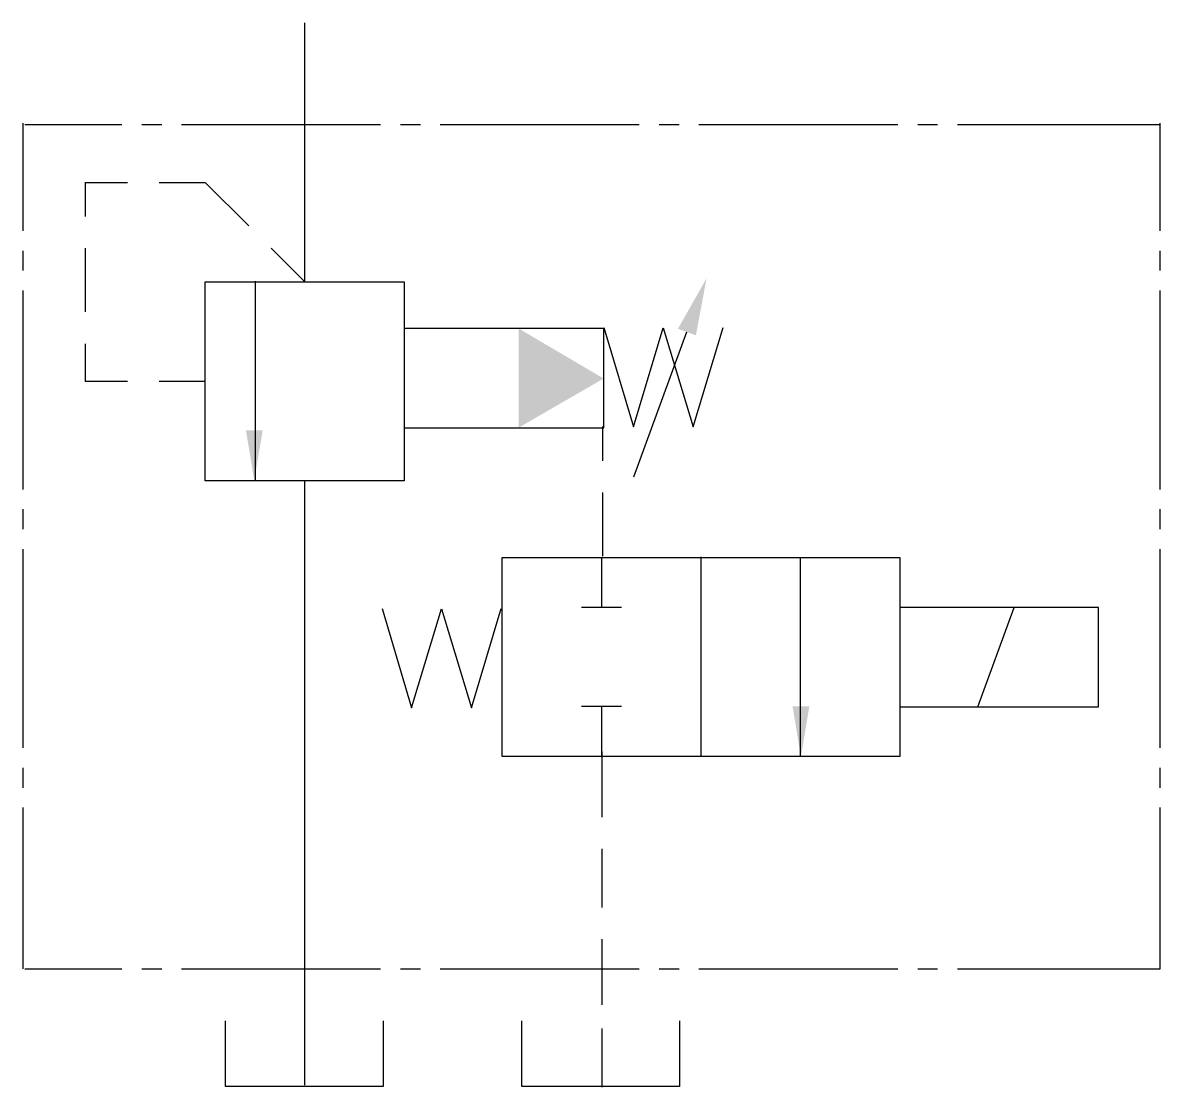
# Model space of a CAD drawing. Extents: x 80.9 to 138.1, y 302.1 to 355.6.
import ezdxf

# ---------------------------------------------------------------- set-up
doc = ezdxf.new("R2010")
doc.units = 0
doc.header["$LTSCALE"] = 5
doc.header["$MEASUREMENT"] = 0
doc.layers.add('11', color=1, linetype='CONTINUOUS')
doc.layers.add('12', color=2, linetype='CONTINUOUS')

# ---------------------------------------------------------------- blocks, each defined once
blk = doc.blocks.new('5171', base_point=(201.305, 88.5))
at = {"layer": '11'}
for p, q in [((201.383, 88.426), (201.383, 93.426)), ((213.383, 93.426), (213.383, 88.426)), ((213.383, 88.426), (201.383, 88.426))]:
    blk.add_line(p, q, dxfattribs=at)

msp = doc.modelspace()

# ---------------------------------------------------------------- linework, layer by layer
at = {"layer": '11'}
for p, q in [((95.056, 355.579), (95.056, 342.545)), ((90.053, 342.545), (100.053, 342.545)), ((90.053, 332.545), (90.053, 342.545)), ((92.567, 342.586), (92.567, 332.571)), ((100.053, 342.545), (100.053, 332.545)), ((110.096, 340.207), (100.115, 340.207)), ((110.096, 335.207), (110.096, 340.207)), ((110.099, 340.252), (111.581, 335.254)), ((111.581, 335.254), (113.084, 340.236)), ((113.084, 340.236), (114.586, 335.254)), ((114.586, 335.254), (116.088, 340.252)), ((114.253, 340.029), (111.585, 332.724)), ((100.096, 335.207), (110.096, 335.207)), ((100.053, 332.545), (90.053, 332.545)), ((95.056, 332.545), (95.056, 302.153)), ((104.978, 318.686), (104.978, 328.686)), ((104.978, 328.686), (124.978, 328.686)), ((109.984, 328.686), (109.984, 326.202)), ((114.981, 318.723), (114.981, 328.723)), ((119.983, 318.686), (119.983, 328.702)), ((124.978, 328.686), (124.978, 318.686)), ((98.949, 326.128), (100.432, 321.13)), ((100.432, 321.13), (101.934, 326.112)), ((101.934, 326.112), (103.436, 321.13)), ((103.436, 321.13), (104.939, 326.128)), ((108.98, 326.202), (110.98, 326.202)), ((134.965, 326.18), (124.965, 326.18)), ((128.902, 321.18), (130.722, 326.18)), ((134.965, 321.18), (134.965, 326.18)), ((110.98, 321.202), (108.98, 321.202)), ((109.984, 321.202), (109.984, 318.686)), ((124.965, 321.18), (134.965, 321.18)), ((114.978, 318.686), (104.978, 318.686)), ((124.978, 318.686), (114.978, 318.686))]:
    msp.add_line(p, q, dxfattribs=at)
at = {"layer": '12'}
for p, q in [((80.888, 350.523), (80.888, 345.115)), ((138.04, 350.523), (138.04, 345.115)), ((80.987, 350.459), (85.874, 350.459)), ((86.874, 350.459), (87.874, 350.459)), ((88.874, 350.459), (98.874, 350.459)), ((99.874, 350.459), (100.874, 350.459)), ((101.874, 350.459), (111.874, 350.459)), ((112.874, 350.459), (113.874, 350.459)), ((114.874, 350.459), (124.874, 350.459)), ((125.874, 350.459), (126.874, 350.459)), ((127.874, 350.459), (138.063, 350.459)), ((84.027, 347.561), (84.027, 345.841)), ((86.15, 347.526), (84.027, 347.526)), ((90.053, 347.526), (87.75, 347.526)), ((92.246, 345.371), (90.064, 347.553)), ((84.027, 344.241), (84.027, 341.041)), ((95.072, 342.545), (93.378, 344.24)), ((80.888, 344.115), (80.888, 343.115)), ((138.04, 344.115), (138.04, 343.115)), ((80.888, 342.115), (80.888, 332.115)), ((138.04, 342.115), (138.04, 332.115)), ((84.027, 339.441), (84.027, 337.535)), ((86.15, 337.547), (84.027, 337.547)), ((90.053, 337.547), (87.75, 337.547)), ((110.023, 335.273), (110.023, 333.553)), ((110.023, 331.953), (110.023, 328.753)), ((80.888, 331.115), (80.888, 330.115)), ((138.04, 331.115), (138.04, 330.115)), ((80.888, 329.115), (80.888, 319.115)), ((138.04, 329.115), (138.04, 319.115)), ((110.002, 318.933), (110.002, 315.642)), ((80.888, 318.115), (80.888, 317.115)), ((138.04, 318.115), (138.04, 317.115)), ((80.888, 316.115), (80.888, 308.013)), ((138.04, 316.115), (138.04, 308.013)), ((110.002, 314.042), (110.002, 311.095)), ((110.002, 309.493), (110.002, 306.202)), ((80.987, 308.013), (85.874, 308.013)), ((86.874, 308.013), (87.874, 308.013)), ((88.874, 308.013), (98.874, 308.013)), ((99.874, 308.013), (100.874, 308.013)), ((101.874, 308.013), (111.874, 308.013)), ((112.874, 308.013), (113.874, 308.013)), ((114.874, 308.013), (124.874, 308.013)), ((125.874, 308.013), (126.874, 308.013)), ((127.874, 308.013), (138.063, 308.013)), ((110.002, 305.003), (110.002, 302.055))]:
    msp.add_line(p, q, dxfattribs=at)
for points in [[(113.822, 340.194), (114.724, 339.865), (115.262, 342.735)], [(105.816, 335.222), (110.086, 337.69), (105.816, 340.204)], [(92.107, 335.091), (92.947, 335.091), (92.527, 332.571)], [(120.423, 321.2), (119.583, 321.2), (120.003, 318.68)]]:
    msp.add_solid(points, dxfattribs=at)

# ---------------------------------------------------------------- block references
at = {"layer": '11', "xscale": 0.66, "yscale": 0.66, "zscale": 0.66}
for p in [(91.035, 302.139), (105.924, 302.136)]:
    msp.add_blockref('5171', p, dxfattribs=at)

doc.saveas('drawing.dxf')
